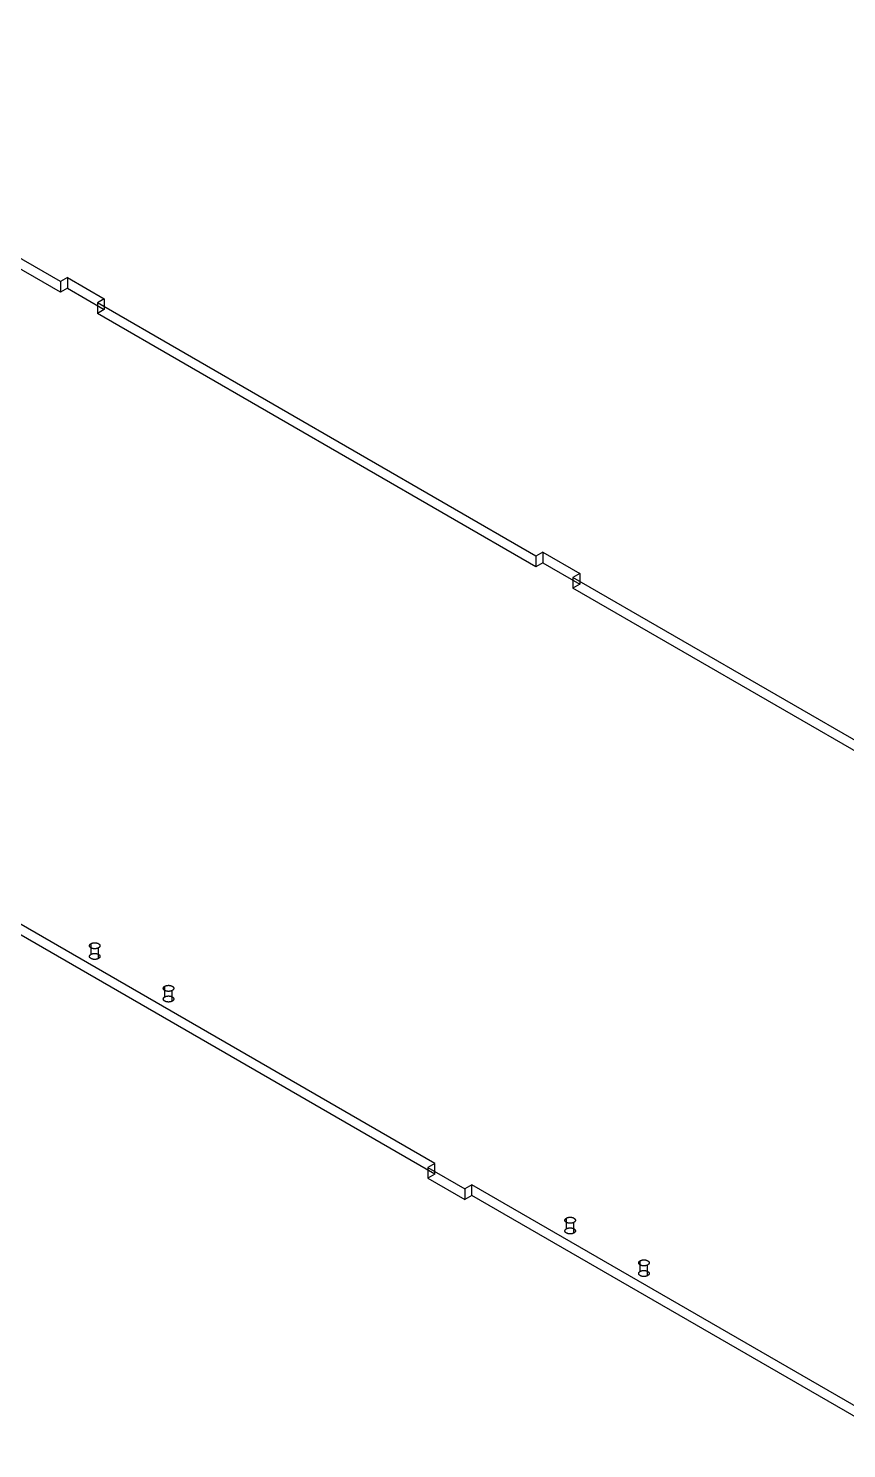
# Model space of a CAD drawing. Header units: inches. Extents: x 2 to 168, y 2 to 108.
# Drawn here: x 151.88 to 156.7, y 54.41 to 62.79 of the extents above; entities that cross this region are included whole.
import ezdxf

# ---------------------------------------------------------------- set-up
doc = ezdxf.new("R2010")
doc.units = ezdxf.units.IN
doc.header["$MEASUREMENT"] = 0

msp = doc.modelspace()

# ---------------------------------------------------------------- linework, layer by layer
at = {"layer": 'OUTLINE'}
for p, q in [((152.0654, 61.2964), (149.4791, 62.7897)), ((152.0654, 61.2336), (149.4791, 62.7269)), ((152.1062, 61.32), (152.0654, 61.2964)), ((152.1062, 61.32), (152.1062, 61.2572)), ((152.1062, 61.32), (152.3238, 61.1943)), ((152.0654, 61.2964), (152.0654, 61.2336)), ((152.1062, 61.2572), (152.0654, 61.2336)), ((152.1062, 61.2572), (152.3238, 61.1315)), ((152.3238, 61.1943), (152.283, 61.1708)), ((154.8694, 59.6775), (152.283, 61.1708)), ((152.283, 61.1708), (152.283, 61.108)), ((152.3238, 61.1943), (152.3238, 61.1315)), ((152.3238, 61.1315), (152.283, 61.108)), ((154.8694, 59.6147), (152.283, 61.108)), ((154.9102, 59.7011), (154.8694, 59.6775)), ((154.8694, 59.6775), (154.8694, 59.6147)), ((154.9102, 59.6382), (154.8694, 59.6147)), ((154.9102, 59.7011), (154.9102, 59.6382)), ((154.9102, 59.7011), (155.1278, 59.5754)), ((154.9102, 59.6382), (155.1278, 59.5126)), ((155.1278, 59.5754), (155.087, 59.5519)), ((157.6733, 58.0586), (155.087, 59.5519)), ((155.087, 59.5519), (155.087, 59.4891)), ((155.1278, 59.5754), (155.1278, 59.5126)), ((155.1278, 59.5126), (155.087, 59.4891)), ((157.6733, 57.9958), (155.087, 59.4891)), ((154.2737, 56.0958), (151.6874, 57.5891)), ((154.2737, 56.033), (151.6874, 57.5263)), ((152.2368, 57.3805), (152.2369, 57.3814)), ((152.2368, 57.3796), (152.2368, 57.3805)), ((152.2368, 57.3787), (152.2368, 57.3796)), ((152.2369, 57.3779), (152.2368, 57.3787)), ((152.2369, 57.3814), (152.2371, 57.3822)), ((152.2371, 57.377), (152.2369, 57.3779)), ((152.2371, 57.3822), (152.2374, 57.3831)), ((152.2374, 57.3761), (152.2371, 57.377)), ((152.2374, 57.3831), (152.2377, 57.384)), ((152.2377, 57.3753), (152.2374, 57.3761)), ((152.2377, 57.384), (152.2381, 57.3848)), ((152.2381, 57.3744), (152.2377, 57.3753)), ((152.2381, 57.3848), (152.2386, 57.3856)), ((152.2386, 57.3736), (152.2381, 57.3744)), ((152.2386, 57.3856), (152.2391, 57.3864)), ((152.2391, 57.3728), (152.2386, 57.3736)), ((152.2391, 57.3864), (152.2397, 57.3872)), ((152.2397, 57.3872), (152.2404, 57.388)), ((152.2404, 57.388), (152.2412, 57.3888)), ((152.2412, 57.3888), (152.242, 57.3895)), ((152.242, 57.3895), (152.2429, 57.3902)), ((152.2429, 57.3902), (152.2438, 57.3909)), ((152.2438, 57.3909), (152.2448, 57.3916)), ((152.2448, 57.3916), (152.2458, 57.3922)), ((152.2458, 57.3922), (152.2469, 57.3928)), ((152.2458, 57.3294), (152.2458, 57.3922)), ((152.2469, 57.3928), (152.2481, 57.3934)), ((152.2481, 57.3934), (152.2493, 57.394)), ((152.2493, 57.394), (152.2505, 57.3945)), ((152.2505, 57.3945), (152.2518, 57.3949)), ((152.2518, 57.3949), (152.2531, 57.3954)), ((152.2531, 57.3954), (152.2545, 57.3958)), ((152.2545, 57.3958), (152.2559, 57.3961)), ((152.2559, 57.3961), (152.2573, 57.3964)), ((152.2573, 57.3964), (152.2587, 57.3967)), ((152.2587, 57.3967), (152.2602, 57.3969)), ((152.2602, 57.3969), (152.2617, 57.3971)), ((152.2617, 57.3971), (152.2632, 57.3973)), ((152.2632, 57.3973), (152.2647, 57.3974)), ((152.2647, 57.3974), (152.2662, 57.3974)), ((152.2662, 57.3974), (152.2677, 57.3975)), ((152.2677, 57.3975), (152.2692, 57.3974)), ((152.2692, 57.3974), (152.2707, 57.3974)), ((152.2707, 57.3974), (152.2722, 57.3973)), ((152.2722, 57.3973), (152.2737, 57.3971)), ((152.2737, 57.3971), (152.2752, 57.3969)), ((152.2752, 57.3969), (152.2767, 57.3967)), ((152.2767, 57.3967), (152.2781, 57.3964)), ((152.2781, 57.3964), (152.2795, 57.3961)), ((152.2795, 57.3961), (152.2809, 57.3958)), ((152.2809, 57.3958), (152.2823, 57.3954)), ((152.2823, 57.3954), (152.2836, 57.3949)), ((152.2836, 57.3949), (152.2849, 57.3945)), ((152.2849, 57.3945), (152.2861, 57.394)), ((152.2861, 57.394), (152.2873, 57.3934)), ((152.2873, 57.3934), (152.2885, 57.3928)), ((152.2885, 57.3928), (152.2896, 57.3922)), ((152.2896, 57.3922), (152.2906, 57.3916)), ((152.2906, 57.3916), (152.2916, 57.3909)), ((152.2916, 57.3909), (152.2925, 57.3902)), ((152.2925, 57.3902), (152.2934, 57.3895)), ((152.2934, 57.3895), (152.2942, 57.3888)), ((152.2942, 57.3888), (152.295, 57.388)), ((152.295, 57.388), (152.2957, 57.3872)), ((152.2957, 57.3872), (152.2963, 57.3864)), ((152.2963, 57.3864), (152.2968, 57.3856)), ((152.2968, 57.3736), (152.2963, 57.3728)), ((152.2968, 57.3856), (152.2973, 57.3848)), ((152.2973, 57.3744), (152.2968, 57.3736)), ((152.2973, 57.3848), (152.2977, 57.384)), ((152.2977, 57.3753), (152.2973, 57.3744)), ((152.2977, 57.384), (152.298, 57.3831)), ((152.298, 57.3761), (152.2977, 57.3753)), ((152.298, 57.3831), (152.2983, 57.3822)), ((152.2983, 57.377), (152.298, 57.3761)), ((152.2983, 57.3822), (152.2985, 57.3814)), ((152.2985, 57.3779), (152.2983, 57.377)), ((152.2985, 57.3814), (152.2986, 57.3805)), ((152.2986, 57.3787), (152.2985, 57.3779)), ((152.2986, 57.3805), (152.2986, 57.3796)), ((152.2986, 57.3796), (152.2986, 57.3787)), ((152.2368, 57.3177), (152.2369, 57.3186)), ((152.2368, 57.3168), (152.2368, 57.3177)), ((152.2368, 57.3159), (152.2368, 57.3168)), ((152.2369, 57.3151), (152.2368, 57.3159)), ((152.2369, 57.3186), (152.2371, 57.3194)), ((152.2371, 57.3142), (152.2369, 57.3151)), ((152.2371, 57.3194), (152.2374, 57.3203)), ((152.2374, 57.3133), (152.2371, 57.3142)), ((152.2374, 57.3203), (152.2377, 57.3211)), ((152.2377, 57.3125), (152.2374, 57.3133)), ((152.2377, 57.3211), (152.2381, 57.322)), ((152.2381, 57.3116), (152.2377, 57.3125)), ((152.2381, 57.322), (152.2386, 57.3228)), ((152.2386, 57.3108), (152.2381, 57.3116)), ((152.2386, 57.3228), (152.2391, 57.3236)), ((152.2391, 57.31), (152.2386, 57.3108)), ((152.2397, 57.372), (152.2391, 57.3728)), ((152.2391, 57.3236), (152.2397, 57.3244)), ((152.2397, 57.3092), (152.2391, 57.31)), ((152.2404, 57.3712), (152.2397, 57.372)), ((152.2397, 57.3244), (152.2404, 57.3252)), ((152.2404, 57.3084), (152.2397, 57.3092)), ((152.2412, 57.3704), (152.2404, 57.3712)), ((152.2404, 57.3252), (152.2412, 57.326)), ((152.2412, 57.3076), (152.2404, 57.3084)), ((152.242, 57.3697), (152.2412, 57.3704)), ((152.2412, 57.326), (152.242, 57.3267)), ((152.242, 57.3069), (152.2412, 57.3076)), ((152.2429, 57.369), (152.242, 57.3697)), ((152.242, 57.3267), (152.2429, 57.3274)), ((152.2429, 57.3062), (152.242, 57.3069)), ((152.2438, 57.3683), (152.2429, 57.369)), ((152.2429, 57.3274), (152.2438, 57.3281)), ((152.2438, 57.3055), (152.2429, 57.3062)), ((152.2448, 57.3676), (152.2438, 57.3683)), ((152.2438, 57.3281), (152.2448, 57.3288)), ((152.2448, 57.3048), (152.2438, 57.3055)), ((152.2458, 57.367), (152.2448, 57.3676)), ((152.2448, 57.3288), (152.2458, 57.3294)), ((152.2458, 57.3042), (152.2448, 57.3048)), ((152.2469, 57.3664), (152.2458, 57.367)), ((152.2458, 57.3294), (152.2469, 57.33)), ((152.2469, 57.3036), (152.2458, 57.3042)), ((152.2481, 57.3658), (152.2469, 57.3664)), ((152.2469, 57.33), (152.2481, 57.3306)), ((152.2481, 57.303), (152.2469, 57.3036)), ((152.2493, 57.3653), (152.2481, 57.3658)), ((152.2481, 57.3306), (152.2493, 57.3311)), ((152.2493, 57.3025), (152.2481, 57.303)), ((152.2505, 57.3648), (152.2493, 57.3653)), ((152.2493, 57.3311), (152.2505, 57.3316)), ((152.2505, 57.302), (152.2493, 57.3025)), ((152.2518, 57.3643), (152.2505, 57.3648)), ((152.2505, 57.3316), (152.2518, 57.3321)), ((152.2518, 57.3015), (152.2505, 57.302)), ((152.2531, 57.3639), (152.2518, 57.3643)), ((152.2518, 57.3321), (152.2531, 57.3325)), ((152.2531, 57.3011), (152.2518, 57.3015)), ((152.2545, 57.3635), (152.2531, 57.3639)), ((152.2531, 57.3325), (152.2545, 57.3329)), ((152.2545, 57.3007), (152.2531, 57.3011)), ((152.2559, 57.3631), (152.2545, 57.3635)), ((152.2545, 57.3329), (152.2559, 57.3333)), ((152.2559, 57.3003), (152.2545, 57.3007)), ((152.2573, 57.3628), (152.2559, 57.3631)), ((152.2559, 57.3333), (152.2573, 57.3336)), ((152.2573, 57.3), (152.2559, 57.3003)), ((152.2587, 57.3625), (152.2573, 57.3628)), ((152.2573, 57.3336), (152.2587, 57.3339)), ((152.2587, 57.2997), (152.2573, 57.3)), ((152.2602, 57.3623), (152.2587, 57.3625)), ((152.2587, 57.3339), (152.2602, 57.3341)), ((152.2602, 57.2995), (152.2587, 57.2997)), ((152.2617, 57.3621), (152.2602, 57.3623)), ((152.2602, 57.3341), (152.2617, 57.3343)), ((152.2617, 57.2993), (152.2602, 57.2995)), ((152.2632, 57.362), (152.2617, 57.3621)), ((152.2617, 57.3343), (152.2632, 57.3345)), ((152.2632, 57.2991), (152.2617, 57.2993)), ((152.2647, 57.3618), (152.2632, 57.362)), ((152.2632, 57.3345), (152.2647, 57.3346)), ((152.2647, 57.299), (152.2632, 57.2991)), ((152.2662, 57.3618), (152.2647, 57.3618)), ((152.2647, 57.3346), (152.2662, 57.3346)), ((152.2662, 57.299), (152.2647, 57.299)), ((152.2677, 57.3618), (152.2662, 57.3618)), ((152.2662, 57.3346), (152.2677, 57.3347)), ((152.2677, 57.2989), (152.2662, 57.299)), ((152.2692, 57.3618), (152.2677, 57.3618)), ((152.2677, 57.3347), (152.2692, 57.3346)), ((152.2692, 57.299), (152.2677, 57.2989)), ((152.2707, 57.3618), (152.2692, 57.3618)), ((152.2692, 57.3346), (152.2707, 57.3346)), ((152.2707, 57.299), (152.2692, 57.299)), ((152.2722, 57.362), (152.2707, 57.3618)), ((152.2707, 57.3346), (152.2722, 57.3345)), ((152.2722, 57.2991), (152.2707, 57.299)), ((152.2737, 57.3621), (152.2722, 57.362)), ((152.2722, 57.3345), (152.2737, 57.3343)), ((152.2737, 57.2993), (152.2722, 57.2991)), ((152.2752, 57.3623), (152.2737, 57.3621)), ((152.2737, 57.3343), (152.2752, 57.3341)), ((152.2752, 57.2995), (152.2737, 57.2993)), ((152.2767, 57.3625), (152.2752, 57.3623)), ((152.2752, 57.3341), (152.2767, 57.3339)), ((152.2767, 57.2997), (152.2752, 57.2995)), ((152.2781, 57.3628), (152.2767, 57.3625)), ((152.2767, 57.3339), (152.2781, 57.3336)), ((152.2781, 57.3), (152.2767, 57.2997)), ((152.2795, 57.3631), (152.2781, 57.3628)), ((152.2781, 57.3336), (152.2795, 57.3333)), ((152.2795, 57.3003), (152.2781, 57.3)), ((152.2809, 57.3635), (152.2795, 57.3631)), ((152.2795, 57.3333), (152.2809, 57.3329)), ((152.2809, 57.3007), (152.2795, 57.3003)), ((152.2823, 57.3639), (152.2809, 57.3635)), ((152.2809, 57.3329), (152.2823, 57.3325)), ((152.2823, 57.3011), (152.2809, 57.3007)), ((152.2836, 57.3643), (152.2823, 57.3639)), ((152.2823, 57.3325), (152.2836, 57.3321)), ((152.2836, 57.3015), (152.2823, 57.3011)), ((152.2849, 57.3648), (152.2836, 57.3643)), ((152.2836, 57.3321), (152.2849, 57.3316)), ((152.2849, 57.302), (152.2836, 57.3015)), ((152.2861, 57.3653), (152.2849, 57.3648)), ((152.2849, 57.3316), (152.2861, 57.3311)), ((152.2861, 57.3025), (152.2849, 57.302)), ((152.2873, 57.3658), (152.2861, 57.3653)), ((152.2861, 57.3311), (152.2873, 57.3306)), ((152.2873, 57.303), (152.2861, 57.3025)), ((152.2885, 57.3664), (152.2873, 57.3658)), ((152.2873, 57.3306), (152.2885, 57.33)), ((152.2885, 57.3036), (152.2873, 57.303)), ((152.2896, 57.367), (152.2885, 57.3664)), ((152.2885, 57.33), (152.2896, 57.3294)), ((152.2896, 57.3042), (152.2885, 57.3036)), ((152.2906, 57.3676), (152.2896, 57.367)), ((152.2896, 57.3042), (152.2896, 57.367)), ((152.2896, 57.3294), (152.2906, 57.3288)), ((152.2906, 57.3048), (152.2896, 57.3042)), ((152.2916, 57.3683), (152.2906, 57.3676)), ((152.2906, 57.3288), (152.2916, 57.3281)), ((152.2916, 57.3055), (152.2906, 57.3048)), ((152.2925, 57.369), (152.2916, 57.3683)), ((152.2916, 57.3281), (152.2925, 57.3274)), ((152.2925, 57.3062), (152.2916, 57.3055)), ((152.2934, 57.3697), (152.2925, 57.369)), ((152.2925, 57.3274), (152.2934, 57.3267)), ((152.2934, 57.3069), (152.2925, 57.3062)), ((152.2942, 57.3704), (152.2934, 57.3697)), ((152.2934, 57.3267), (152.2942, 57.326)), ((152.2942, 57.3076), (152.2934, 57.3069)), ((152.295, 57.3712), (152.2942, 57.3704)), ((152.2942, 57.326), (152.295, 57.3252)), ((152.295, 57.3084), (152.2942, 57.3076)), ((152.2957, 57.372), (152.295, 57.3712)), ((152.295, 57.3252), (152.2957, 57.3244)), ((152.2957, 57.3092), (152.295, 57.3084)), ((152.2963, 57.3728), (152.2957, 57.372)), ((152.2957, 57.3244), (152.2963, 57.3236)), ((152.2963, 57.31), (152.2957, 57.3092)), ((152.2963, 57.3236), (152.2968, 57.3228)), ((152.2968, 57.3108), (152.2963, 57.31)), ((152.2968, 57.3228), (152.2973, 57.322)), ((152.2973, 57.3116), (152.2968, 57.3108)), ((152.2973, 57.322), (152.2977, 57.3211)), ((152.2977, 57.3125), (152.2973, 57.3116)), ((152.2977, 57.3211), (152.298, 57.3203)), ((152.298, 57.3133), (152.2977, 57.3125)), ((152.298, 57.3203), (152.2983, 57.3194)), ((152.2983, 57.3142), (152.298, 57.3133)), ((152.2983, 57.3194), (152.2985, 57.3186)), ((152.2985, 57.3151), (152.2983, 57.3142)), ((152.2985, 57.3186), (152.2986, 57.3177)), ((152.2986, 57.3159), (152.2985, 57.3151)), ((152.2986, 57.3177), (152.2986, 57.3168)), ((152.2986, 57.3168), (152.2986, 57.3159)), ((152.6719, 57.1284), (152.672, 57.1292)), ((152.672, 57.1275), (152.6719, 57.1284)), ((152.672, 57.1292), (152.6721, 57.1301)), ((152.6721, 57.1266), (152.672, 57.1275)), ((152.6721, 57.1301), (152.6723, 57.131)), ((152.6723, 57.1258), (152.6721, 57.1266)), ((152.6723, 57.131), (152.6725, 57.1319)), ((152.6725, 57.1249), (152.6723, 57.1258)), ((152.6725, 57.1319), (152.6729, 57.1327)), ((152.6729, 57.124), (152.6725, 57.1249)), ((152.6729, 57.1327), (152.6733, 57.1336)), ((152.6733, 57.1232), (152.6729, 57.124)), ((152.6733, 57.1336), (152.6737, 57.1344)), ((152.6737, 57.1224), (152.6733, 57.1232)), ((152.6737, 57.1344), (152.6743, 57.1352)), ((152.6743, 57.1215), (152.6737, 57.1224)), ((152.6743, 57.1352), (152.6749, 57.136)), ((152.6749, 57.136), (152.6756, 57.1368)), ((152.6756, 57.1368), (152.6763, 57.1376)), ((152.6763, 57.1376), (152.6771, 57.1383)), ((152.6771, 57.1383), (152.678, 57.139)), ((152.678, 57.139), (152.6789, 57.1397)), ((152.6789, 57.1397), (152.6799, 57.1404)), ((152.6799, 57.1404), (152.681, 57.141)), ((152.681, 57.141), (152.6821, 57.1416)), ((152.681, 57.0782), (152.681, 57.141)), ((152.6821, 57.1416), (152.6832, 57.1422)), ((152.6832, 57.1422), (152.6844, 57.1427)), ((152.6844, 57.1427), (152.6857, 57.1432)), ((152.6857, 57.1432), (152.687, 57.1437)), ((152.687, 57.1437), (152.6883, 57.1441)), ((152.6883, 57.1441), (152.6896, 57.1445)), ((152.6896, 57.1445), (152.691, 57.1449)), ((152.691, 57.1449), (152.6924, 57.1452)), ((152.6924, 57.1452), (152.6939, 57.1455)), ((152.6939, 57.1455), (152.6953, 57.1457)), ((152.6953, 57.1457), (152.6968, 57.1459)), ((152.6968, 57.1459), (152.6983, 57.146)), ((152.6983, 57.146), (152.6998, 57.1461)), ((152.6998, 57.1461), (152.7013, 57.1462)), ((152.7013, 57.1462), (152.7028, 57.1462)), ((152.7028, 57.1462), (152.7044, 57.1462)), ((152.7044, 57.1462), (152.7059, 57.1461)), ((152.7059, 57.1461), (152.7074, 57.146)), ((152.7074, 57.146), (152.7089, 57.1459)), ((152.7089, 57.1459), (152.7104, 57.1457)), ((152.7104, 57.1457), (152.7118, 57.1455)), ((152.7118, 57.1455), (152.7133, 57.1452)), ((152.7133, 57.1452), (152.7147, 57.1449)), ((152.7147, 57.1449), (152.7161, 57.1445)), ((152.7161, 57.1445), (152.7174, 57.1441)), ((152.7174, 57.1441), (152.7187, 57.1437)), ((152.7187, 57.1437), (152.72, 57.1432)), ((152.72, 57.1432), (152.7213, 57.1427)), ((152.7213, 57.1427), (152.7225, 57.1422)), ((152.7225, 57.1422), (152.7236, 57.1416)), ((152.7236, 57.1416), (152.7247, 57.141)), ((152.7247, 57.141), (152.7258, 57.1404)), ((152.7258, 57.1404), (152.7268, 57.1397)), ((152.7268, 57.1397), (152.7277, 57.139)), ((152.7277, 57.139), (152.7286, 57.1383)), ((152.7286, 57.1383), (152.7294, 57.1376)), ((152.7294, 57.1376), (152.7301, 57.1368)), ((152.7301, 57.1368), (152.7308, 57.136)), ((152.7308, 57.136), (152.7314, 57.1352)), ((152.7314, 57.1352), (152.732, 57.1344)), ((152.732, 57.1224), (152.7314, 57.1215)), ((152.732, 57.1344), (152.7324, 57.1336)), ((152.7324, 57.1232), (152.732, 57.1224)), ((152.7324, 57.1336), (152.7328, 57.1327)), ((152.7328, 57.124), (152.7324, 57.1232)), ((152.7328, 57.1327), (152.7332, 57.1319)), ((152.7332, 57.1249), (152.7328, 57.124)), ((152.7332, 57.1319), (152.7334, 57.131)), ((152.7334, 57.1258), (152.7332, 57.1249)), ((152.7334, 57.131), (152.7336, 57.1301)), ((152.7336, 57.1266), (152.7334, 57.1258)), ((152.7336, 57.1301), (152.7337, 57.1292)), ((152.7337, 57.1275), (152.7336, 57.1266)), ((152.7337, 57.1292), (152.7338, 57.1284)), ((152.7338, 57.1284), (152.7337, 57.1275)), ((152.6719, 57.0656), (152.672, 57.0664)), ((152.672, 57.0647), (152.6719, 57.0656)), ((152.672, 57.0664), (152.6721, 57.0673)), ((152.6721, 57.0638), (152.672, 57.0647)), ((152.6721, 57.0673), (152.6723, 57.0682)), ((152.6723, 57.0629), (152.6721, 57.0638)), ((152.6723, 57.0682), (152.6725, 57.069)), ((152.6725, 57.0621), (152.6723, 57.0629)), ((152.6725, 57.069), (152.6729, 57.0699)), ((152.6729, 57.0612), (152.6725, 57.0621)), ((152.6729, 57.0699), (152.6733, 57.0707)), ((152.6733, 57.0604), (152.6729, 57.0612)), ((152.6733, 57.0707), (152.6737, 57.0716)), ((152.6737, 57.0595), (152.6733, 57.0604)), ((152.6737, 57.0716), (152.6743, 57.0724)), ((152.6743, 57.0587), (152.6737, 57.0595)), ((152.6749, 57.1207), (152.6743, 57.1215)), ((152.6743, 57.0724), (152.6749, 57.0732)), ((152.6749, 57.0579), (152.6743, 57.0587)), ((152.6756, 57.12), (152.6749, 57.1207)), ((152.6749, 57.0732), (152.6756, 57.074)), ((152.6756, 57.0571), (152.6749, 57.0579)), ((152.6763, 57.1192), (152.6756, 57.12)), ((152.6756, 57.074), (152.6763, 57.0747)), ((152.6763, 57.0564), (152.6756, 57.0571)), ((152.6771, 57.1185), (152.6763, 57.1192)), ((152.6763, 57.0747), (152.6771, 57.0755)), ((152.6771, 57.0556), (152.6763, 57.0564)), ((152.678, 57.1177), (152.6771, 57.1185)), ((152.6771, 57.0755), (152.678, 57.0762)), ((152.678, 57.0549), (152.6771, 57.0556)), ((152.6789, 57.117), (152.678, 57.1177)), ((152.678, 57.0762), (152.6789, 57.0769)), ((152.6789, 57.0542), (152.678, 57.0549)), ((152.6799, 57.1164), (152.6789, 57.117)), ((152.6789, 57.0769), (152.6799, 57.0776)), ((152.6799, 57.0536), (152.6789, 57.0542)), ((152.681, 57.1157), (152.6799, 57.1164)), ((152.6799, 57.0776), (152.681, 57.0782)), ((152.681, 57.0529), (152.6799, 57.0536)), ((152.6821, 57.1151), (152.681, 57.1157)), ((152.681, 57.0782), (152.6821, 57.0788)), ((152.6821, 57.0523), (152.681, 57.0529)), ((152.6832, 57.1146), (152.6821, 57.1151)), ((152.6821, 57.0788), (152.6832, 57.0794)), ((152.6832, 57.0518), (152.6821, 57.0523)), ((152.6844, 57.114), (152.6832, 57.1146)), ((152.6832, 57.0794), (152.6844, 57.0799)), ((152.6844, 57.0512), (152.6832, 57.0518)), ((152.6857, 57.1135), (152.6844, 57.114)), ((152.6844, 57.0799), (152.6857, 57.0804)), ((152.6857, 57.0507), (152.6844, 57.0512)), ((152.687, 57.1131), (152.6857, 57.1135)), ((152.6857, 57.0804), (152.687, 57.0809)), ((152.687, 57.0502), (152.6857, 57.0507)), ((152.6883, 57.1126), (152.687, 57.1131)), ((152.687, 57.0809), (152.6883, 57.0813)), ((152.6883, 57.0498), (152.687, 57.0502)), ((152.6896, 57.1122), (152.6883, 57.1126)), ((152.6883, 57.0813), (152.6896, 57.0817)), ((152.6896, 57.0494), (152.6883, 57.0498)), ((152.691, 57.1119), (152.6896, 57.1122)), ((152.6896, 57.0817), (152.691, 57.0821)), ((152.691, 57.0491), (152.6896, 57.0494)), ((152.6924, 57.1116), (152.691, 57.1119)), ((152.691, 57.0821), (152.6924, 57.0824)), ((152.6924, 57.0488), (152.691, 57.0491)), ((152.6939, 57.1113), (152.6924, 57.1116)), ((152.6924, 57.0824), (152.6939, 57.0826)), ((152.6939, 57.0485), (152.6924, 57.0488)), ((152.6953, 57.1111), (152.6939, 57.1113)), ((152.6939, 57.0826), (152.6953, 57.0829)), ((152.6953, 57.0482), (152.6939, 57.0485)), ((152.6968, 57.1109), (152.6953, 57.1111)), ((152.6953, 57.0829), (152.6968, 57.0831)), ((152.6968, 57.0481), (152.6953, 57.0482)), ((152.6983, 57.1107), (152.6968, 57.1109)), ((152.6968, 57.0831), (152.6983, 57.0832)), ((152.6983, 57.0479), (152.6968, 57.0481)), ((152.6998, 57.1106), (152.6983, 57.1107)), ((152.6983, 57.0832), (152.6998, 57.0833)), ((152.6998, 57.0478), (152.6983, 57.0479)), ((152.7013, 57.1105), (152.6998, 57.1106)), ((152.6998, 57.0833), (152.7013, 57.0834)), ((152.7013, 57.0477), (152.6998, 57.0478)), ((152.7028, 57.1105), (152.7013, 57.1105)), ((152.7013, 57.0834), (152.7028, 57.0834)), ((152.7028, 57.0477), (152.7013, 57.0477)), ((152.7044, 57.1105), (152.7028, 57.1105)), ((152.7028, 57.0834), (152.7044, 57.0834)), ((152.7044, 57.0477), (152.7028, 57.0477)), ((152.7059, 57.1106), (152.7044, 57.1105)), ((152.7044, 57.0834), (152.7059, 57.0833)), ((152.7059, 57.0478), (152.7044, 57.0477)), ((152.7074, 57.1107), (152.7059, 57.1106)), ((152.7059, 57.0833), (152.7074, 57.0832)), ((152.7074, 57.0479), (152.7059, 57.0478)), ((152.7089, 57.1109), (152.7074, 57.1107)), ((152.7074, 57.0832), (152.7089, 57.0831)), ((152.7089, 57.0481), (152.7074, 57.0479)), ((152.7104, 57.1111), (152.7089, 57.1109)), ((152.7089, 57.0831), (152.7104, 57.0829)), ((152.7104, 57.0482), (152.7089, 57.0481)), ((152.7118, 57.1113), (152.7104, 57.1111)), ((152.7104, 57.0829), (152.7118, 57.0826)), ((152.7118, 57.0485), (152.7104, 57.0482)), ((152.7133, 57.1116), (152.7118, 57.1113)), ((152.7118, 57.0826), (152.7133, 57.0824)), ((152.7133, 57.0488), (152.7118, 57.0485)), ((152.7147, 57.1119), (152.7133, 57.1116)), ((152.7133, 57.0824), (152.7147, 57.0821)), ((152.7147, 57.0491), (152.7133, 57.0488)), ((152.7161, 57.1122), (152.7147, 57.1119)), ((152.7147, 57.0821), (152.7161, 57.0817)), ((152.7161, 57.0494), (152.7147, 57.0491)), ((152.7174, 57.1126), (152.7161, 57.1122)), ((152.7161, 57.0817), (152.7174, 57.0813)), ((152.7174, 57.0498), (152.7161, 57.0494)), ((152.7187, 57.1131), (152.7174, 57.1126)), ((152.7174, 57.0813), (152.7187, 57.0809)), ((152.7187, 57.0502), (152.7174, 57.0498)), ((152.72, 57.1135), (152.7187, 57.1131)), ((152.7187, 57.0809), (152.72, 57.0804)), ((152.72, 57.0507), (152.7187, 57.0502)), ((152.7213, 57.114), (152.72, 57.1135)), ((152.72, 57.0804), (152.7213, 57.0799)), ((152.7213, 57.0512), (152.72, 57.0507)), ((152.7225, 57.1146), (152.7213, 57.114)), ((152.7213, 57.0799), (152.7225, 57.0794)), ((152.7225, 57.0518), (152.7213, 57.0512)), ((152.7236, 57.1151), (152.7225, 57.1146)), ((152.7225, 57.0794), (152.7236, 57.0788)), ((152.7236, 57.0523), (152.7225, 57.0518)), ((152.7247, 57.1157), (152.7236, 57.1151)), ((152.7236, 57.0788), (152.7247, 57.0782)), ((152.7247, 57.0529), (152.7236, 57.0523)), ((152.7258, 57.1164), (152.7247, 57.1157)), ((152.7247, 57.0529), (152.7247, 57.1157)), ((152.7247, 57.0782), (152.7258, 57.0776)), ((152.7258, 57.0536), (152.7247, 57.0529)), ((152.7268, 57.117), (152.7258, 57.1164)), ((152.7258, 57.0776), (152.7268, 57.0769)), ((152.7268, 57.0542), (152.7258, 57.0536)), ((152.7277, 57.1177), (152.7268, 57.117)), ((152.7268, 57.0769), (152.7277, 57.0762)), ((152.7277, 57.0549), (152.7268, 57.0542)), ((152.7286, 57.1185), (152.7277, 57.1177)), ((152.7277, 57.0762), (152.7286, 57.0755)), ((152.7286, 57.0556), (152.7277, 57.0549)), ((152.7294, 57.1192), (152.7286, 57.1185)), ((152.7286, 57.0755), (152.7294, 57.0747)), ((152.7294, 57.0564), (152.7286, 57.0556)), ((152.7301, 57.12), (152.7294, 57.1192)), ((152.7294, 57.0747), (152.7301, 57.074)), ((152.7301, 57.0571), (152.7294, 57.0564)), ((152.7308, 57.1207), (152.7301, 57.12)), ((152.7301, 57.074), (152.7308, 57.0732)), ((152.7308, 57.0579), (152.7301, 57.0571)), ((152.7314, 57.1215), (152.7308, 57.1207)), ((152.7308, 57.0732), (152.7314, 57.0724)), ((152.7314, 57.0587), (152.7308, 57.0579)), ((152.7314, 57.0724), (152.732, 57.0716)), ((152.732, 57.0595), (152.7314, 57.0587)), ((152.732, 57.0716), (152.7324, 57.0707)), ((152.7324, 57.0604), (152.732, 57.0595)), ((152.7324, 57.0707), (152.7328, 57.0699)), ((152.7328, 57.0612), (152.7324, 57.0604)), ((152.7328, 57.0699), (152.7332, 57.069)), ((152.7332, 57.0621), (152.7328, 57.0612)), ((152.7332, 57.069), (152.7334, 57.0682)), ((152.7334, 57.0629), (152.7332, 57.0621)), ((152.7334, 57.0682), (152.7336, 57.0673)), ((152.7336, 57.0638), (152.7334, 57.0629)), ((152.7336, 57.0673), (152.7337, 57.0664)), ((152.7337, 57.0647), (152.7336, 57.0638)), ((152.7337, 57.0664), (152.7338, 57.0656)), ((152.7338, 57.0656), (152.7337, 57.0647)), ((154.2737, 56.0958), (154.2329, 56.0722)), ((154.2329, 56.0722), (154.4505, 55.9466)), ((154.2329, 56.0722), (154.2329, 56.0094)), ((154.2737, 56.033), (154.2737, 56.0958)), ((154.2737, 56.033), (154.2329, 56.0094)), ((154.2329, 56.0094), (154.4505, 55.8838)), ((154.4913, 55.9702), (154.4505, 55.9466)), ((157.0777, 54.4769), (154.4913, 55.9702)), ((154.4913, 55.9073), (154.4913, 55.9702)), ((154.4505, 55.9466), (154.4505, 55.8838)), ((154.4913, 55.9073), (154.4505, 55.8838)), ((157.0777, 54.4141), (154.4913, 55.9073)), ((155.0407, 55.7607), (155.0408, 55.7616)), ((155.0408, 55.7598), (155.0407, 55.7607)), ((155.0407, 55.6979), (155.0408, 55.6988)), ((155.0408, 55.7616), (155.0409, 55.7625)), ((155.0409, 55.759), (155.0408, 55.7598)), ((155.0408, 55.6988), (155.0409, 55.6996)), ((155.0409, 55.7625), (155.0411, 55.7633)), ((155.0411, 55.7581), (155.0409, 55.759)), ((155.0409, 55.6996), (155.0411, 55.7005)), ((155.0411, 55.7633), (155.0413, 55.7642)), ((155.0413, 55.7572), (155.0411, 55.7581)), ((155.0411, 55.7005), (155.0413, 55.7014)), ((155.0413, 55.7642), (155.0417, 55.765)), ((155.0417, 55.7564), (155.0413, 55.7572)), ((155.0413, 55.7014), (155.0417, 55.7022)), ((155.0417, 55.765), (155.0421, 55.7659)), ((155.0421, 55.7555), (155.0417, 55.7564)), ((155.0417, 55.7022), (155.0421, 55.7031)), ((155.0421, 55.7659), (155.0425, 55.7667)), ((155.0425, 55.7547), (155.0421, 55.7555)), ((155.0421, 55.7031), (155.0425, 55.7039)), ((155.0425, 55.7667), (155.0431, 55.7675)), ((155.0431, 55.7539), (155.0425, 55.7547)), ((155.0425, 55.7039), (155.0431, 55.7047)), ((155.0431, 55.7675), (155.0437, 55.7683)), ((155.0437, 55.7531), (155.0431, 55.7539)), ((155.0431, 55.7047), (155.0437, 55.7055)), ((155.0437, 55.7683), (155.0444, 55.7691)), ((155.0444, 55.7523), (155.0437, 55.7531)), ((155.0437, 55.7055), (155.0444, 55.7063)), ((155.0444, 55.7691), (155.0451, 55.7699)), ((155.0451, 55.7515), (155.0444, 55.7523)), ((155.0444, 55.7063), (155.0451, 55.7071)), ((155.0451, 55.7699), (155.0459, 55.7706)), ((155.0459, 55.7508), (155.0451, 55.7515)), ((155.0451, 55.7071), (155.0459, 55.7078)), ((155.0459, 55.7706), (155.0468, 55.7713)), ((155.0468, 55.7501), (155.0459, 55.7508)), ((155.0459, 55.7078), (155.0468, 55.7085)), ((155.0468, 55.7713), (155.0477, 55.772)), ((155.0477, 55.7494), (155.0468, 55.7501)), ((155.0468, 55.7085), (155.0477, 55.7092)), ((155.0477, 55.772), (155.0487, 55.7727)), ((155.0487, 55.7487), (155.0477, 55.7494)), ((155.0477, 55.7092), (155.0487, 55.7099)), ((155.0487, 55.7727), (155.0498, 55.7733)), ((155.0498, 55.7481), (155.0487, 55.7487)), ((155.0487, 55.7099), (155.0498, 55.7105)), ((155.0498, 55.7733), (155.0509, 55.7739)), ((155.0498, 55.7105), (155.0498, 55.7733)), ((155.0509, 55.7475), (155.0498, 55.7481)), ((155.0498, 55.7105), (155.0509, 55.7111)), ((155.0509, 55.7739), (155.052, 55.7745)), ((155.052, 55.7469), (155.0509, 55.7475)), ((155.0509, 55.7111), (155.052, 55.7117)), ((155.052, 55.7745), (155.0532, 55.775)), ((155.0532, 55.7464), (155.052, 55.7469)), ((155.052, 55.7117), (155.0532, 55.7122)), ((155.0532, 55.775), (155.0545, 55.7756)), ((155.0545, 55.7459), (155.0532, 55.7464)), ((155.0532, 55.7122), (155.0545, 55.7127)), ((155.0545, 55.7756), (155.0557, 55.776)), ((155.0557, 55.7454), (155.0545, 55.7459)), ((155.0545, 55.7127), (155.0557, 55.7132)), ((155.0557, 55.776), (155.0571, 55.7765)), ((155.0571, 55.745), (155.0557, 55.7454)), ((155.0557, 55.7132), (155.0571, 55.7136)), ((155.0571, 55.7765), (155.0584, 55.7768)), ((155.0584, 55.7446), (155.0571, 55.745)), ((155.0571, 55.7136), (155.0584, 55.714)), ((155.0584, 55.7768), (155.0598, 55.7772)), ((155.0598, 55.7442), (155.0584, 55.7446)), ((155.0584, 55.714), (155.0598, 55.7144)), ((155.0598, 55.7772), (155.0612, 55.7775)), ((155.0612, 55.7439), (155.0598, 55.7442)), ((155.0598, 55.7144), (155.0612, 55.7147)), ((155.0612, 55.7775), (155.0627, 55.7778)), ((155.0627, 55.7436), (155.0612, 55.7439)), ((155.0612, 55.7147), (155.0627, 55.715)), ((155.0627, 55.7778), (155.0641, 55.778)), ((155.0641, 55.7434), (155.0627, 55.7436)), ((155.0627, 55.715), (155.0641, 55.7152)), ((155.0641, 55.778), (155.0656, 55.7782)), ((155.0656, 55.7432), (155.0641, 55.7434)), ((155.0641, 55.7152), (155.0656, 55.7154)), ((155.0656, 55.7782), (155.0671, 55.7784)), ((155.0671, 55.743), (155.0656, 55.7432)), ((155.0656, 55.7154), (155.0671, 55.7156)), ((155.0671, 55.7784), (155.0686, 55.7785)), ((155.0686, 55.7429), (155.0671, 55.743)), ((155.0671, 55.7156), (155.0686, 55.7157)), ((155.0686, 55.7785), (155.0701, 55.7785)), ((155.0701, 55.7429), (155.0686, 55.7429)), ((155.0686, 55.7157), (155.0701, 55.7157)), ((155.0701, 55.7785), (155.0716, 55.7786)), ((155.0716, 55.7429), (155.0701, 55.7429)), ((155.0701, 55.7157), (155.0716, 55.7157)), ((155.0716, 55.7786), (155.0732, 55.7785)), ((155.0732, 55.7429), (155.0716, 55.7429)), ((155.0716, 55.7157), (155.0732, 55.7157)), ((155.0732, 55.7785), (155.0747, 55.7785)), ((155.0747, 55.7429), (155.0732, 55.7429)), ((155.0732, 55.7157), (155.0747, 55.7157)), ((155.0747, 55.7785), (155.0762, 55.7784)), ((155.0762, 55.743), (155.0747, 55.7429)), ((155.0747, 55.7157), (155.0762, 55.7156)), ((155.0762, 55.7784), (155.0777, 55.7782)), ((155.0777, 55.7432), (155.0762, 55.743)), ((155.0762, 55.7156), (155.0777, 55.7154)), ((155.0777, 55.7782), (155.0792, 55.778)), ((155.0792, 55.7434), (155.0777, 55.7432)), ((155.0777, 55.7154), (155.0792, 55.7152)), ((155.0792, 55.778), (155.0806, 55.7778)), ((155.0806, 55.7436), (155.0792, 55.7434)), ((155.0792, 55.7152), (155.0806, 55.715)), ((155.0806, 55.7778), (155.0821, 55.7775)), ((155.0821, 55.7439), (155.0806, 55.7436)), ((155.0806, 55.715), (155.0821, 55.7147)), ((155.0821, 55.7775), (155.0835, 55.7772)), ((155.0835, 55.7442), (155.0821, 55.7439)), ((155.0821, 55.7147), (155.0835, 55.7144)), ((155.0835, 55.7772), (155.0849, 55.7768)), ((155.0849, 55.7446), (155.0835, 55.7442)), ((155.0835, 55.7144), (155.0849, 55.714)), ((155.0849, 55.7768), (155.0862, 55.7765)), ((155.0862, 55.745), (155.0849, 55.7446)), ((155.0849, 55.714), (155.0862, 55.7136)), ((155.0862, 55.7765), (155.0875, 55.776)), ((155.0875, 55.7454), (155.0862, 55.745)), ((155.0862, 55.7136), (155.0875, 55.7132)), ((155.0875, 55.776), (155.0888, 55.7756)), ((155.0888, 55.7459), (155.0875, 55.7454)), ((155.0875, 55.7132), (155.0888, 55.7127)), ((155.0888, 55.7756), (155.0901, 55.775)), ((155.0901, 55.7464), (155.0888, 55.7459)), ((155.0888, 55.7127), (155.0901, 55.7122)), ((155.0901, 55.775), (155.0913, 55.7745)), ((155.0913, 55.7469), (155.0901, 55.7464)), ((155.0901, 55.7122), (155.0913, 55.7117)), ((155.0913, 55.7745), (155.0924, 55.7739)), ((155.0924, 55.7475), (155.0913, 55.7469)), ((155.0913, 55.7117), (155.0924, 55.7111)), ((155.0924, 55.7739), (155.0935, 55.7733)), ((155.0935, 55.7481), (155.0924, 55.7475)), ((155.0924, 55.7111), (155.0935, 55.7105)), ((155.0935, 55.7733), (155.0946, 55.7727)), ((155.0946, 55.7487), (155.0935, 55.7481)), ((155.0935, 55.6853), (155.0935, 55.7481)), ((155.0935, 55.7105), (155.0946, 55.7099)), ((155.0946, 55.7727), (155.0956, 55.772)), ((155.0956, 55.7494), (155.0946, 55.7487)), ((155.0946, 55.7099), (155.0956, 55.7092)), ((155.0956, 55.772), (155.0965, 55.7713)), ((155.0965, 55.7501), (155.0956, 55.7494)), ((155.0956, 55.7092), (155.0965, 55.7085)), ((155.0965, 55.7713), (155.0974, 55.7706)), ((155.0974, 55.7508), (155.0965, 55.7501)), ((155.0965, 55.7085), (155.0974, 55.7078)), ((155.0974, 55.7706), (155.0982, 55.7699)), ((155.0982, 55.7515), (155.0974, 55.7508)), ((155.0974, 55.7078), (155.0982, 55.7071)), ((155.0982, 55.7699), (155.0989, 55.7691)), ((155.0989, 55.7523), (155.0982, 55.7515)), ((155.0982, 55.7071), (155.0989, 55.7063)), ((155.0989, 55.7691), (155.0996, 55.7683)), ((155.0996, 55.7531), (155.0989, 55.7523)), ((155.0989, 55.7063), (155.0996, 55.7055)), ((155.0996, 55.7683), (155.1002, 55.7675)), ((155.1002, 55.7539), (155.0996, 55.7531)), ((155.0996, 55.7055), (155.1002, 55.7047)), ((155.1002, 55.7675), (155.1008, 55.7667)), ((155.1008, 55.7547), (155.1002, 55.7539)), ((155.1002, 55.7047), (155.1008, 55.7039)), ((155.1008, 55.7667), (155.1012, 55.7659)), ((155.1012, 55.7555), (155.1008, 55.7547)), ((155.1008, 55.7039), (155.1012, 55.7031)), ((155.1012, 55.7659), (155.1016, 55.765)), ((155.1016, 55.7564), (155.1012, 55.7555)), ((155.1012, 55.7031), (155.1016, 55.7022)), ((155.1016, 55.765), (155.102, 55.7642)), ((155.102, 55.7572), (155.1016, 55.7564)), ((155.1016, 55.7022), (155.102, 55.7014)), ((155.102, 55.7642), (155.1022, 55.7633)), ((155.1022, 55.7581), (155.102, 55.7572)), ((155.102, 55.7014), (155.1022, 55.7005)), ((155.1022, 55.7633), (155.1024, 55.7625)), ((155.1024, 55.759), (155.1022, 55.7581)), ((155.1022, 55.7005), (155.1024, 55.6996)), ((155.1024, 55.7625), (155.1025, 55.7616)), ((155.1025, 55.7598), (155.1024, 55.759)), ((155.1024, 55.6996), (155.1025, 55.6988)), ((155.1025, 55.7616), (155.1026, 55.7607)), ((155.1026, 55.7607), (155.1025, 55.7598)), ((155.1025, 55.6988), (155.1026, 55.6979)), ((155.0408, 55.697), (155.0407, 55.6979)), ((155.0409, 55.6961), (155.0408, 55.697)), ((155.0411, 55.6953), (155.0409, 55.6961)), ((155.0413, 55.6944), (155.0411, 55.6953)), ((155.0417, 55.6936), (155.0413, 55.6944)), ((155.0421, 55.6927), (155.0417, 55.6936)), ((155.0425, 55.6919), (155.0421, 55.6927)), ((155.0431, 55.6911), (155.0425, 55.6919)), ((155.0437, 55.6903), (155.0431, 55.6911)), ((155.0444, 55.6895), (155.0437, 55.6903)), ((155.0451, 55.6887), (155.0444, 55.6895)), ((155.0459, 55.688), (155.0451, 55.6887)), ((155.0468, 55.6873), (155.0459, 55.688)), ((155.0477, 55.6866), (155.0468, 55.6873)), ((155.0487, 55.6859), (155.0477, 55.6866)), ((155.0498, 55.6853), (155.0487, 55.6859)), ((155.0509, 55.6847), (155.0498, 55.6853)), ((155.052, 55.6841), (155.0509, 55.6847)), ((155.0532, 55.6836), (155.052, 55.6841)), ((155.0545, 55.6831), (155.0532, 55.6836)), ((155.0557, 55.6826), (155.0545, 55.6831)), ((155.0571, 55.6821), (155.0557, 55.6826)), ((155.0584, 55.6818), (155.0571, 55.6821)), ((155.0598, 55.6814), (155.0584, 55.6818)), ((155.0612, 55.6811), (155.0598, 55.6814)), ((155.0627, 55.6808), (155.0612, 55.6811)), ((155.0641, 55.6806), (155.0627, 55.6808)), ((155.0656, 55.6804), (155.0641, 55.6806)), ((155.0671, 55.6802), (155.0656, 55.6804)), ((155.0686, 55.6801), (155.0671, 55.6802)), ((155.0701, 55.6801), (155.0686, 55.6801)), ((155.0716, 55.68), (155.0701, 55.6801)), ((155.0732, 55.6801), (155.0716, 55.68)), ((155.0747, 55.6801), (155.0732, 55.6801)), ((155.0762, 55.6802), (155.0747, 55.6801)), ((155.0777, 55.6804), (155.0762, 55.6802)), ((155.0792, 55.6806), (155.0777, 55.6804)), ((155.0806, 55.6808), (155.0792, 55.6806)), ((155.0821, 55.6811), (155.0806, 55.6808)), ((155.0835, 55.6814), (155.0821, 55.6811)), ((155.0849, 55.6818), (155.0835, 55.6814)), ((155.0862, 55.6821), (155.0849, 55.6818)), ((155.0875, 55.6826), (155.0862, 55.6821)), ((155.0888, 55.6831), (155.0875, 55.6826)), ((155.0901, 55.6836), (155.0888, 55.6831)), ((155.0913, 55.6841), (155.0901, 55.6836)), ((155.0924, 55.6847), (155.0913, 55.6841)), ((155.0935, 55.6853), (155.0924, 55.6847)), ((155.0946, 55.6859), (155.0935, 55.6853)), ((155.0956, 55.6866), (155.0946, 55.6859)), ((155.0965, 55.6873), (155.0956, 55.6866)), ((155.0974, 55.688), (155.0965, 55.6873)), ((155.0982, 55.6887), (155.0974, 55.688)), ((155.0989, 55.6895), (155.0982, 55.6887)), ((155.0996, 55.6903), (155.0989, 55.6895)), ((155.1002, 55.6911), (155.0996, 55.6903)), ((155.1008, 55.6919), (155.1002, 55.6911)), ((155.1012, 55.6927), (155.1008, 55.6919)), ((155.1016, 55.6936), (155.1012, 55.6927)), ((155.102, 55.6944), (155.1016, 55.6936)), ((155.1022, 55.6953), (155.102, 55.6944)), ((155.1024, 55.6961), (155.1022, 55.6953)), ((155.1025, 55.697), (155.1024, 55.6961)), ((155.1026, 55.6979), (155.1025, 55.697)), ((155.4759, 55.5103), (155.476, 55.5112)), ((155.4759, 55.5095), (155.4759, 55.5103)), ((155.4759, 55.5086), (155.4759, 55.5095)), ((155.476, 55.5077), (155.4759, 55.5086)), ((155.4759, 55.4475), (155.476, 55.4484)), ((155.4759, 55.4467), (155.4759, 55.4475)), ((155.476, 55.5112), (155.4762, 55.5121)), ((155.4762, 55.5068), (155.476, 55.5077)), ((155.476, 55.4484), (155.4762, 55.4493)), ((155.4762, 55.5121), (155.4765, 55.5129)), ((155.4765, 55.506), (155.4762, 55.5068)), ((155.4762, 55.4493), (155.4765, 55.4501)), ((155.4765, 55.5129), (155.4768, 55.5138)), ((155.4768, 55.5051), (155.4765, 55.506)), ((155.4765, 55.4501), (155.4768, 55.451)), ((155.4768, 55.5138), (155.4772, 55.5146)), ((155.4772, 55.5043), (155.4768, 55.5051)), ((155.4768, 55.451), (155.4772, 55.4518)), ((155.4772, 55.5146), (155.4777, 55.5155)), ((155.4777, 55.5034), (155.4772, 55.5043)), ((155.4772, 55.4518), (155.4777, 55.4527)), ((155.4777, 55.5155), (155.4782, 55.5163)), ((155.4782, 55.5026), (155.4777, 55.5034)), ((155.4777, 55.4527), (155.4782, 55.4535)), ((155.4782, 55.5163), (155.4788, 55.5171)), ((155.4788, 55.5018), (155.4782, 55.5026)), ((155.4782, 55.4535), (155.4788, 55.4543)), ((155.4788, 55.5171), (155.4795, 55.5179)), ((155.4795, 55.501), (155.4788, 55.5018)), ((155.4788, 55.4543), (155.4795, 55.4551)), ((155.4795, 55.5179), (155.4803, 55.5186)), ((155.4803, 55.5003), (155.4795, 55.501)), ((155.4795, 55.4551), (155.4803, 55.4558)), ((155.4803, 55.5186), (155.4811, 55.5194)), ((155.4811, 55.4995), (155.4803, 55.5003)), ((155.4803, 55.4558), (155.4811, 55.4566)), ((155.4811, 55.5194), (155.482, 55.5201)), ((155.482, 55.4988), (155.4811, 55.4995)), ((155.4811, 55.4566), (155.482, 55.4573)), ((155.482, 55.5201), (155.4829, 55.5208)), ((155.4829, 55.4981), (155.482, 55.4988)), ((155.482, 55.4573), (155.4829, 55.458)), ((155.4829, 55.5208), (155.4839, 55.5215)), ((155.4839, 55.4975), (155.4829, 55.4981)), ((155.4829, 55.458), (155.4839, 55.4586)), ((155.4839, 55.5215), (155.4849, 55.5221)), ((155.4849, 55.4968), (155.4839, 55.4975)), ((155.4839, 55.4586), (155.4849, 55.4593)), ((155.4849, 55.5221), (155.486, 55.5227)), ((155.4849, 55.4593), (155.4849, 55.5221)), ((155.486, 55.4962), (155.4849, 55.4968)), ((155.4849, 55.4593), (155.486, 55.4599)), ((155.486, 55.5227), (155.4872, 55.5233)), ((155.4872, 55.4957), (155.486, 55.4962)), ((155.486, 55.4599), (155.4872, 55.4605)), ((155.4872, 55.5233), (155.4884, 55.5238)), ((155.4884, 55.4951), (155.4872, 55.4957)), ((155.4872, 55.4605), (155.4884, 55.461)), ((155.4884, 55.5238), (155.4896, 55.5243)), ((155.4896, 55.4946), (155.4884, 55.4951)), ((155.4884, 55.461), (155.4896, 55.4615)), ((155.4896, 55.5243), (155.4909, 55.5248)), ((155.4909, 55.4942), (155.4896, 55.4946)), ((155.4896, 55.4615), (155.4909, 55.462)), ((155.4909, 55.5248), (155.4922, 55.5252)), ((155.4922, 55.4937), (155.4909, 55.4942)), ((155.4909, 55.462), (155.4922, 55.4624)), ((155.4922, 55.5252), (155.4936, 55.5256)), ((155.4936, 55.4933), (155.4922, 55.4937)), ((155.4922, 55.4624), (155.4936, 55.4628)), ((155.4936, 55.5256), (155.495, 55.526)), ((155.495, 55.493), (155.4936, 55.4933)), ((155.4936, 55.4628), (155.495, 55.4631)), ((155.495, 55.526), (155.4964, 55.5263)), ((155.4964, 55.4927), (155.495, 55.493)), ((155.495, 55.4631), (155.4964, 55.4635)), ((155.4964, 55.5263), (155.4978, 55.5265)), ((155.4978, 55.4924), (155.4964, 55.4927)), ((155.4964, 55.4635), (155.4978, 55.4637)), ((155.4978, 55.5265), (155.4993, 55.5268)), ((155.4993, 55.4921), (155.4978, 55.4924)), ((155.4978, 55.4637), (155.4993, 55.464)), ((155.4993, 55.5268), (155.5008, 55.527)), ((155.5008, 55.492), (155.4993, 55.4921)), ((155.4993, 55.464), (155.5008, 55.4642)), ((155.5008, 55.527), (155.5023, 55.5271)), ((155.5023, 55.4918), (155.5008, 55.492)), ((155.5008, 55.4642), (155.5023, 55.4643)), ((155.5023, 55.5271), (155.5038, 55.5272)), ((155.5038, 55.4917), (155.5023, 55.4918)), ((155.5023, 55.4643), (155.5038, 55.4644)), ((155.5038, 55.5272), (155.5053, 55.5273)), ((155.5053, 55.4916), (155.5038, 55.4917)), ((155.5038, 55.4644), (155.5053, 55.4645)), ((155.5053, 55.5273), (155.5068, 55.5273)), ((155.5068, 55.4916), (155.5053, 55.4916)), ((155.5053, 55.4645), (155.5068, 55.4645)), ((155.5068, 55.5273), (155.5083, 55.5273)), ((155.5083, 55.4916), (155.5068, 55.4916)), ((155.5068, 55.4645), (155.5083, 55.4645)), ((155.5083, 55.5273), (155.5098, 55.5272)), ((155.5098, 55.4917), (155.5083, 55.4916)), ((155.5083, 55.4645), (155.5098, 55.4644)), ((155.5098, 55.5272), (155.5113, 55.5271)), ((155.5113, 55.4918), (155.5098, 55.4917)), ((155.5098, 55.4644), (155.5113, 55.4643)), ((155.5113, 55.5271), (155.5128, 55.527)), ((155.5128, 55.492), (155.5113, 55.4918)), ((155.5113, 55.4643), (155.5128, 55.4642)), ((155.5128, 55.527), (155.5143, 55.5268)), ((155.5143, 55.4921), (155.5128, 55.492)), ((155.5128, 55.4642), (155.5143, 55.464)), ((155.5143, 55.5268), (155.5158, 55.5265)), ((155.5158, 55.4924), (155.5143, 55.4921)), ((155.5143, 55.464), (155.5158, 55.4637)), ((155.5158, 55.5265), (155.5172, 55.5263)), ((155.5172, 55.4927), (155.5158, 55.4924)), ((155.5158, 55.4637), (155.5172, 55.4635)), ((155.5172, 55.5263), (155.5186, 55.526)), ((155.5186, 55.493), (155.5172, 55.4927)), ((155.5172, 55.4635), (155.5186, 55.4631)), ((155.5186, 55.526), (155.52, 55.5256)), ((155.52, 55.4933), (155.5186, 55.493)), ((155.5186, 55.4631), (155.52, 55.4628)), ((155.52, 55.5256), (155.5214, 55.5252)), ((155.5214, 55.4937), (155.52, 55.4933)), ((155.52, 55.4628), (155.5214, 55.4624)), ((155.5214, 55.5252), (155.5227, 55.5248)), ((155.5227, 55.4942), (155.5214, 55.4937)), ((155.5214, 55.4624), (155.5227, 55.462)), ((155.5227, 55.5248), (155.524, 55.5243)), ((155.524, 55.4946), (155.5227, 55.4942)), ((155.5227, 55.462), (155.524, 55.4615)), ((155.524, 55.5243), (155.5252, 55.5238)), ((155.5252, 55.4951), (155.524, 55.4946)), ((155.524, 55.4615), (155.5252, 55.461)), ((155.5252, 55.5238), (155.5264, 55.5233)), ((155.5264, 55.4957), (155.5252, 55.4951)), ((155.5252, 55.461), (155.5264, 55.4605)), ((155.5264, 55.5233), (155.5276, 55.5227)), ((155.5276, 55.4962), (155.5264, 55.4957)), ((155.5264, 55.4605), (155.5276, 55.4599)), ((155.5276, 55.5227), (155.5287, 55.5221)), ((155.5287, 55.4968), (155.5276, 55.4962)), ((155.5276, 55.4599), (155.5287, 55.4593)), ((155.5287, 55.5221), (155.5297, 55.5215)), ((155.5297, 55.4975), (155.5287, 55.4968)), ((155.5287, 55.434), (155.5287, 55.4968)), ((155.5287, 55.4593), (155.5297, 55.4586)), ((155.5297, 55.5215), (155.5307, 55.5208)), ((155.5307, 55.4981), (155.5297, 55.4975)), ((155.5297, 55.4586), (155.5307, 55.458)), ((155.5307, 55.5208), (155.5316, 55.5201)), ((155.5316, 55.4988), (155.5307, 55.4981)), ((155.5307, 55.458), (155.5316, 55.4573)), ((155.5316, 55.5201), (155.5325, 55.5194)), ((155.5325, 55.4995), (155.5316, 55.4988)), ((155.5316, 55.4573), (155.5325, 55.4566)), ((155.5325, 55.5194), (155.5333, 55.5186)), ((155.5333, 55.5003), (155.5325, 55.4995)), ((155.5325, 55.4566), (155.5333, 55.4558)), ((155.5333, 55.5186), (155.5341, 55.5179)), ((155.5341, 55.501), (155.5333, 55.5003)), ((155.5333, 55.4558), (155.5341, 55.4551)), ((155.5341, 55.5179), (155.5348, 55.5171)), ((155.5348, 55.5018), (155.5341, 55.501)), ((155.5341, 55.4551), (155.5348, 55.4543)), ((155.5348, 55.5171), (155.5354, 55.5163)), ((155.5354, 55.5026), (155.5348, 55.5018)), ((155.5348, 55.4543), (155.5354, 55.4535)), ((155.5354, 55.5163), (155.5359, 55.5155)), ((155.5359, 55.5034), (155.5354, 55.5026)), ((155.5354, 55.4535), (155.5359, 55.4527)), ((155.5359, 55.5155), (155.5364, 55.5146)), ((155.5364, 55.5043), (155.5359, 55.5034)), ((155.5359, 55.4527), (155.5364, 55.4518)), ((155.5364, 55.5146), (155.5368, 55.5138)), ((155.5368, 55.5051), (155.5364, 55.5043)), ((155.5364, 55.4518), (155.5368, 55.451)), ((155.5368, 55.5138), (155.5371, 55.5129)), ((155.5371, 55.506), (155.5368, 55.5051)), ((155.5368, 55.451), (155.5371, 55.4501)), ((155.5371, 55.5129), (155.5374, 55.5121)), ((155.5374, 55.5068), (155.5371, 55.506)), ((155.5371, 55.4501), (155.5374, 55.4493)), ((155.5374, 55.5121), (155.5376, 55.5112)), ((155.5376, 55.5077), (155.5374, 55.5068)), ((155.5374, 55.4493), (155.5376, 55.4484)), ((155.5376, 55.5112), (155.5377, 55.5103)), ((155.5377, 55.5086), (155.5376, 55.5077)), ((155.5376, 55.4484), (155.5377, 55.4475)), ((155.5377, 55.5103), (155.5377, 55.5095)), ((155.5377, 55.5095), (155.5377, 55.5086)), ((155.5377, 55.4475), (155.5377, 55.4467)), ((155.4759, 55.4458), (155.4759, 55.4467)), ((155.476, 55.4449), (155.4759, 55.4458)), ((155.4762, 55.444), (155.476, 55.4449)), ((155.4765, 55.4432), (155.4762, 55.444)), ((155.4768, 55.4423), (155.4765, 55.4432)), ((155.4772, 55.4415), (155.4768, 55.4423)), ((155.4777, 55.4406), (155.4772, 55.4415)), ((155.4782, 55.4398), (155.4777, 55.4406)), ((155.4788, 55.439), (155.4782, 55.4398)), ((155.4795, 55.4382), (155.4788, 55.439)), ((155.4803, 55.4375), (155.4795, 55.4382)), ((155.4811, 55.4367), (155.4803, 55.4375)), ((155.482, 55.436), (155.4811, 55.4367)), ((155.4829, 55.4353), (155.482, 55.436)), ((155.4839, 55.4347), (155.4829, 55.4353)), ((155.4849, 55.434), (155.4839, 55.4347)), ((155.486, 55.4334), (155.4849, 55.434)), ((155.4872, 55.4329), (155.486, 55.4334)), ((155.4884, 55.4323), (155.4872, 55.4329)), ((155.4896, 55.4318), (155.4884, 55.4323)), ((155.4909, 55.4313), (155.4896, 55.4318)), ((155.4922, 55.4309), (155.4909, 55.4313)), ((155.4936, 55.4305), (155.4922, 55.4309)), ((155.495, 55.4302), (155.4936, 55.4305)), ((155.4964, 55.4298), (155.495, 55.4302)), ((155.4978, 55.4296), (155.4964, 55.4298)), ((155.4993, 55.4293), (155.4978, 55.4296)), ((155.5008, 55.4291), (155.4993, 55.4293)), ((155.5023, 55.429), (155.5008, 55.4291)), ((155.5038, 55.4289), (155.5023, 55.429)), ((155.5053, 55.4288), (155.5038, 55.4289)), ((155.5068, 55.4288), (155.5053, 55.4288)), ((155.5083, 55.4288), (155.5068, 55.4288)), ((155.5098, 55.4289), (155.5083, 55.4288)), ((155.5113, 55.429), (155.5098, 55.4289)), ((155.5128, 55.4291), (155.5113, 55.429)), ((155.5143, 55.4293), (155.5128, 55.4291)), ((155.5158, 55.4296), (155.5143, 55.4293)), ((155.5172, 55.4298), (155.5158, 55.4296)), ((155.5186, 55.4302), (155.5172, 55.4298)), ((155.52, 55.4305), (155.5186, 55.4302)), ((155.5214, 55.4309), (155.52, 55.4305)), ((155.5227, 55.4313), (155.5214, 55.4309)), ((155.524, 55.4318), (155.5227, 55.4313)), ((155.5252, 55.4323), (155.524, 55.4318)), ((155.5264, 55.4329), (155.5252, 55.4323)), ((155.5276, 55.4334), (155.5264, 55.4329)), ((155.5287, 55.434), (155.5276, 55.4334)), ((155.5297, 55.4347), (155.5287, 55.434)), ((155.5307, 55.4353), (155.5297, 55.4347)), ((155.5316, 55.436), (155.5307, 55.4353)), ((155.5325, 55.4367), (155.5316, 55.436)), ((155.5333, 55.4375), (155.5325, 55.4367)), ((155.5341, 55.4382), (155.5333, 55.4375)), ((155.5348, 55.439), (155.5341, 55.4382)), ((155.5354, 55.4398), (155.5348, 55.439)), ((155.5359, 55.4406), (155.5354, 55.4398)), ((155.5364, 55.4415), (155.5359, 55.4406)), ((155.5368, 55.4423), (155.5364, 55.4415)), ((155.5371, 55.4432), (155.5368, 55.4423)), ((155.5374, 55.444), (155.5371, 55.4432)), ((155.5376, 55.4449), (155.5374, 55.444)), ((155.5377, 55.4458), (155.5376, 55.4449)), ((155.5377, 55.4467), (155.5377, 55.4458))]:
    msp.add_line(p, q, dxfattribs=at)

doc.saveas('drawing.dxf')
